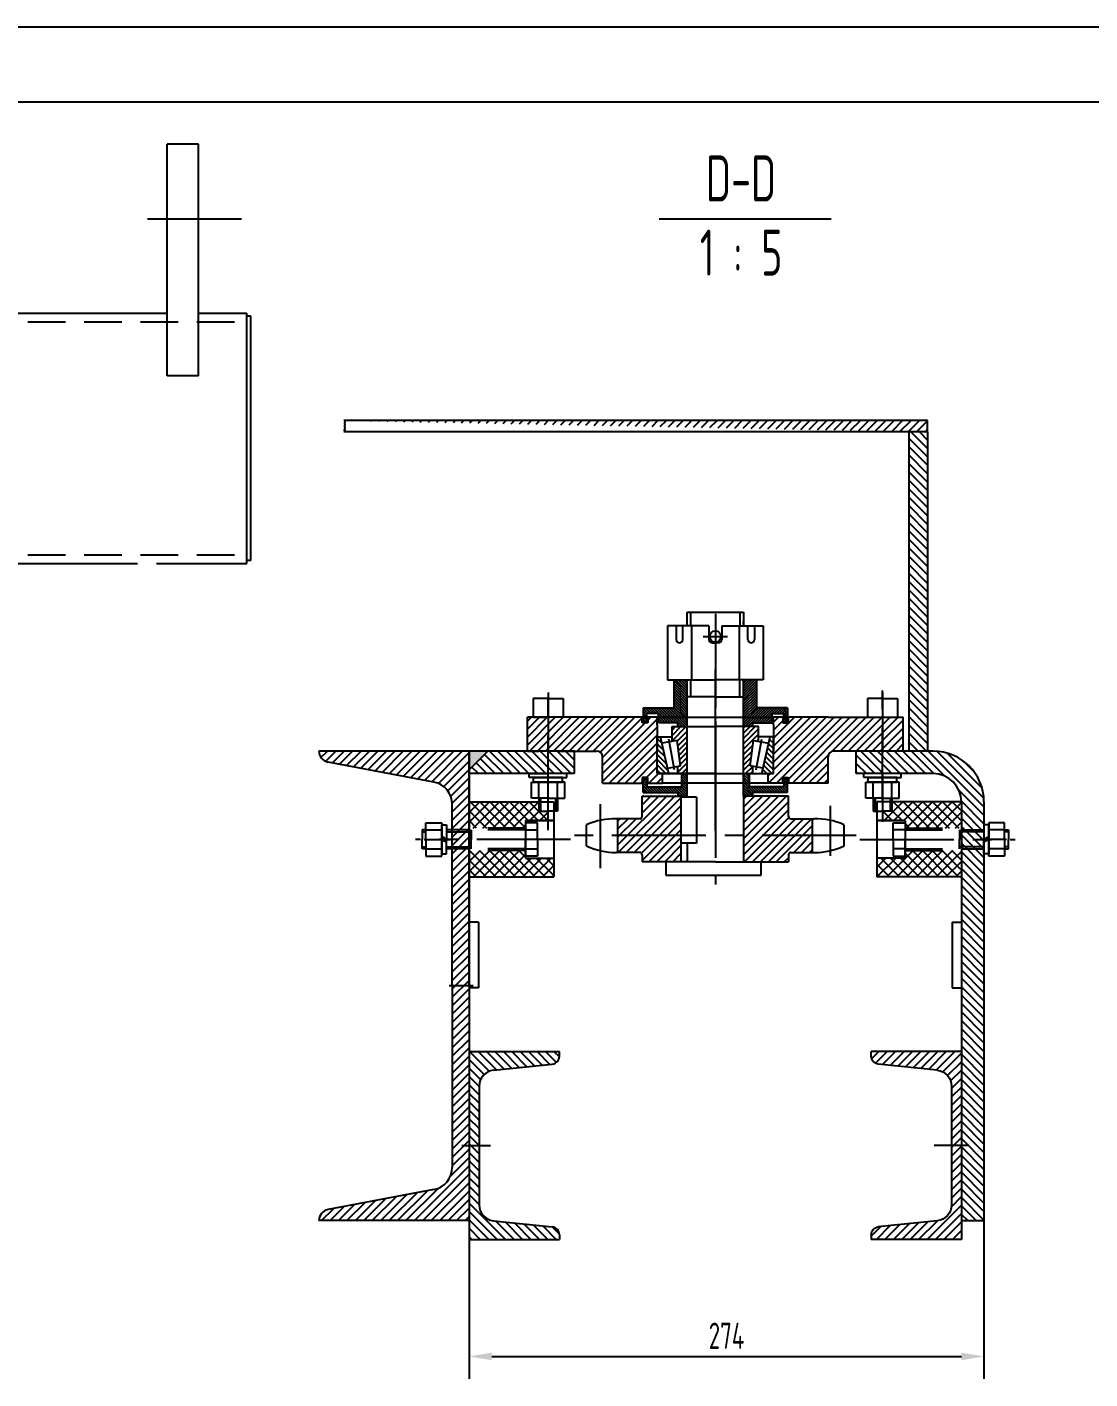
# Model space of a CAD drawing. Header units: millimetres. Extents: x 0 to 10092, y -1 to 7128.
# Drawn here: x 6697 to 8395, y 4969 to 7128 of the extents above; entities that cross this region are included whole.
import ezdxf
from ezdxf.enums import TextEntityAlignment as Align

# ---------------------------------------------------------------- set-up
doc = ezdxf.new("R2010")
doc.units = ezdxf.units.MM
doc.header["$LTSCALE"] = 120
for name, pattern in [('F', [0.75, 0.5, -0.25]), ('G', [2, 1.25, -0.25, 0.25, -0.25]), ('K', [2.5, 1.25, -0.25, 0.25, -0.25, 0.25, -0.25])]:
    doc.linetypes.add(name, pattern=pattern)
for name, color, linetype in [('01', 7, 'Continuous'), ('02', 1, 'Continuous'), ('04', 2, 'F'), ('05', 4, 'G'), ('07', 6, 'K'), ('08', 1, 'Continuous'), ('10', 1, 'Continuous'), ('11', 3, 'Continuous'), ('L1GEA', 7, 'Continuous')]:
    doc.layers.add(name, color=color, linetype=linetype)
doc.styles.get("Standard").update_dxf_attribs({"font": 'isocp', "width": 0.707, "bigfont": 'intecad.shx'})
doc.dimstyles.new('INTE', dxfattribs={"dimscale": 12, "dimtxt": 3.5, "dimasz": 3, "dimexe": 3, "dimexo": 0, "dimgap": 1, "dimtad": 1, "dimdec": 3, "dimdsep": 46, "dimtxsty": 'Standard', "dimcen": 0, "dimclrd": 1, "dimclre": 1, "dimclrt": 3, "dimaunit": 1, "dimadec": 0, "dimazin": 0, "dimtfac": 1, "dimtdec": 3, "dimtmove": 0, "dimatfit": 0, "dimfxl": 3, "dimarcsym": 0})
pattern_1 = [(135, (-5887.811, 2524.612), (-6.735192, -6.735192), [])]
pattern_2 = [(45, (-5887.811, 2524.612), (-6.735192, 6.735192), [])]
pattern_3 = [(135, (-15077.8243, -8905.8607), (-2.12132034, -2.12132034), [])]

# ---------------------------------------------------------------- blocks, each defined once
blk = doc.blocks.new('槽钢')
at = {"layer": '01', "color": 7, "linetype": 'Continuous'}
for p, q in [((0, 50), (0, -50)), ((0, 50), (48, 50)), ((0, 50), (48, 50)), ((48, 47.52), (48, 50)), ((5.3, 31.61), (5.3, -31.61)), ((0, -50), (48, -50)), ((48, -47.52), (48, -50))]:
    blk.add_line(p, q, dxfattribs=at)
at = {"layer": '01'}
for p, q in [((12.92, 40.06), (44.24, 43.34)), ((12.92, -40.06), (44.24, -43.34))]:
    blk.add_line(p, q, dxfattribs=at)
for centre, radius, start, end in [((43.8, 47.52), 4.2, 275.97618, 0), ((13.8, 31.61), 8.5, 95.97618, 180), ((13.8, -31.61), 8.5, 180, 264.02382), ((43.8, -47.52), 4.2, 0, 84.02382)]:
    blk.add_arc(centre, radius, start, end, dxfattribs=at)
at = {"layer": '05', "color": 4, "linetype": 'G'}
blk.add_line((-3.96, 0), (11.36, 0), dxfattribs=at)
blk = doc.blocks.new('*U90')
at = {"layer": '01'}
for p, q in [((0, 125), (80, 125)), ((0, 0), (0, 125)), ((18.77, 108.45), (75.11, 119.1)), ((9, 0), (9, 96.66)), ((0, 0), (0, -125)), ((9, 0), (9, -96.66)), ((18.77, -108.45), (75.11, -119.1)), ((0, -125), (80, -125))]:
    blk.add_line(p, q, dxfattribs=at)
for centre, radius, start, end in [((74, 125), 6, 280.70564, 0), ((21, 96.66), 12, 100.70564, 180), ((21, -96.66), 12, 180, 259.29436), ((74, -125), 6, 360, 79.29436)]:
    blk.add_arc(centre, radius, start, end, dxfattribs=at)
at = {"layer": '05'}
blk.add_line((-2.07, 0), (10.62, 0), dxfattribs=at)
blk = doc.blocks.new('*U91')
at = {"layer": '01'}
for p, q in [((-8.4, 0), (-8.4, 8.89)), ((-8.4, 8.89), (0, 8.89)), ((0, 8.89), (0, 0)), ((-8.4, 5), (0, 5)), ((0, -8.89), (0, 0)), ((-8.4, 0), (-8.4, -8.89)), ((-8.4, -5), (0, -5)), ((-8.4, -8.89), (0, -8.89))]:
    blk.add_line(p, q, dxfattribs=at)
at = {"layer": '05'}
blk.add_line((-9.45, 0), (1.05, 0), dxfattribs=at)
blk = doc.blocks.new('*D92')
at = {"layer": '08', "color": 1, "lineweight": -2}
for p, q in [((8225.4, 5221.5), (8225.4, 4968.6)), ((7403.4, 5191.5), (7403.4, 4968.6)), ((7439.4, 5004.6), (8189.4, 5004.6))]:
    blk.add_line(p, q, dxfattribs=at)
at = {"layer": '08', "color": 1}
for points in [[(7439.4, 5010.6), (7439.4, 4998.6), (7403.4, 5004.6)], [(8189.4, 5010.6), (8189.4, 4998.6), (8225.4, 5004.6)]]:
    blk.add_solid(points, dxfattribs=at)
at = {"layer": 'Defpoints', "color": 0}
for p in [(8225.4, 5221.5), (7403.4, 5191.5), (8225.4, 5004.6)]:
    blk.add_point(p, dxfattribs=at)
at = {"layer": '08', "color": 3, "insert": (7814.4, 5037.6), "char_height": 42, "attachment_point": 5}
blk.add_mtext('274', dxfattribs=at)
blk = doc.blocks.new('*U93')
at = {"layer": '10'}
h = blk.add_hatch(dxfattribs=at)
h.set_pattern_fill('_USER', color=256, scale=2, angle=45, style=0, pattern_type=0)
h.set_pattern_definition([(45, (0, 0), (-1.41421, 1.41421), [])])
h.paths.add_polyline_path([(-5.5, 29.2), (-5.5, 31), (-25, 31), (-25, 24.76)])
h.paths.add_polyline_path([(-5.5, -31), (-5.5, -29.2), (-25, -24.76), (-25, -31)])
h = blk.add_hatch(dxfattribs=at)
h.set_pattern_fill('_USER', color=256, scale=2, angle=135, style=0, pattern_type=0)
h.set_pattern_definition([(135, (0, 0), (-1.41421, -1.41421), [])])
h.paths.add_polyline_path([(0, 15), (0, 23), (-7.85, 23), (-7.38, 20.38), (-20.91, 18.56), (-21.15, 19.88), (-25, 19.88), (-25, 15)])
h.paths.add_polyline_path([(-25, -15), (-25, -19.88), (-21.15, -19.88), (-20.91, -18.56), (-7.38, -20.38), (-7.85, -23), (0, -23), (0, -15)])
at = {"layer": '01'}
for p, q in [((-25, 0), (-25, 31)), ((-25, 31), (-5.5, 31)), ((-25, 24.76), (-5.5, 29.2)), ((-5.5, 31), (-5.5, 23)), ((-22.15, 25.41), (-20.91, 18.56)), ((-7.38, 20.38), (-8.84, 28.44)), ((-7.85, 23), (0, 23)), ((0, 23), (0, 0)), ((-25, 0), (-25, 19.88)), ((-25, 19.88), (-21.15, 19.88)), ((-25, 15), (0, 15)), ((-20.91, 18.56), (-7.38, 20.38)), ((-25, 0), (-25, -19.88)), ((-25, 0), (-25, -31)), ((0, -23), (0, 0)), ((-25, -15), (0, -15)), ((-25, -19.88), (-21.15, -19.88)), ((-22.15, -25.41), (-20.91, -18.56)), ((-20.91, -18.56), (-7.38, -20.38)), ((-7.38, -20.38), (-8.84, -28.44)), ((-25, -24.76), (-5.5, -29.2)), ((-7.85, -23), (0, -23)), ((-5.5, -31), (-5.5, -23)), ((-25, -31), (-5.5, -31))]:
    blk.add_line(p, q, dxfattribs=at)
at = {"layer": '05'}
for p, q in [((-23, 21.72), (-6.63, 24.68)), ((3, 0), (-28, 0)), ((-23, -21.72), (-6.63, -24.68))]:
    blk.add_line(p, q, dxfattribs=at)
blk = doc.blocks.new('*U94')
at = {"layer": '01'}
for p, q in [((-28.6, 25.43), (0, 25.43)), ((-28.6, 3.5), (-28.6, 25.43)), ((0, 25.43), (0, 0)), ((-28.6, 20.82), (-21.35, 20.82)), ((-21.35, 17.32), (-28.6, 17.32)), ((-19.6, 19.07), (-19.6, 19.07)), ((-28.6, 12.71), (0, 12.71)), ((-28.6, 3.5), (-21.35, 3.5)), ((-19.6, 1.75), (-19.6, 0)), ((-19.6, -1.75), (-19.6, 0)), ((0, -25.43), (0, 0)), ((-28.6, -3.5), (-28.6, -25.43)), ((-28.6, -3.5), (-21.35, -3.5)), ((-28.6, -12.71), (0, -12.71)), ((-21.35, -17.32), (-28.6, -17.32)), ((-28.6, -20.82), (-21.35, -20.82)), ((-19.6, -19.07), (-19.6, -19.07)), ((-28.6, -25.43), (0, -25.43))]:
    blk.add_line(p, q, dxfattribs=at)
for centre, start, end in [((-21.35, 19.07), 0, 90), ((-21.35, 19.07), 270, 0), ((-21.35, 1.75), 0.09411, 90), ((-21.35, -1.75), 270.00012, 359.90589), ((-21.35, -19.07), 0, 90), ((-21.35, -19.07), 270, 0)]:
    blk.add_arc(centre, 1.75, start, end, dxfattribs=at)
at = {"layer": '05'}
blk.add_line((-31.77, 0), (4.43, 0), dxfattribs=at)
blk = doc.blocks.new('A$C196742B9')
at = {"layer": '10'}
h = blk.add_hatch(dxfattribs=at)
h.set_pattern_fill('_USER', color=256, scale=3, angle=135, style=0, pattern_type=0)
h.set_pattern_definition(pattern_3)
h.paths.add_polyline_path([(180.2, 327.3), (159.2, 327.3), (159.2, 282.3), (109.7, 282.3), (109.7, 267.3), (115.7, 267.3), (115.7, 273.3), (134.2, 273.3), (134.2, 267.3), (180.2, 267.3)])
h.paths.add_polyline_path([(180.2, 267.3), (134.2, 267.3), (134.2, 258.3), (165.2, 258.3), (165.2, 252.3), (180.2, 252.3)])
h.paths.add_polyline_path([(115.7, 267.3), (109.7, 267.3), (109.7, 259.8), (115.7, 259.8)])
h = blk.add_hatch(dxfattribs=at)
h.set_pattern_fill('_USER', color=256, scale=3, angle=135, style=0, pattern_type=0)
h.set_pattern_definition([(45, (15528.145, -8905.8607), (2.12132034, -2.12132034), [])])
h.paths.add_polyline_path([(270.2, 327.3), (291.2, 327.3), (291.2, 282.3), (340.7, 282.3), (340.7, 267.3), (334.7, 267.3), (334.7, 273.3), (316.2, 273.3), (316.2, 267.3), (270.2, 267.3)])
h.paths.add_polyline_path([(270.2, 267.3), (316.2, 267.3), (316.2, 258.3), (285.2, 258.3), (285.2, 252.3), (270.2, 252.3)])
h.paths.add_polyline_path([(334.7, 267.3), (340.7, 267.3), (340.7, 259.8), (334.7, 259.8)])
h = blk.add_hatch(dxfattribs=at)
h.set_pattern_fill('_USER', color=256, scale=3, angle=135, style=0, pattern_type=0)
h.set_pattern_definition(pattern_3)
h.paths.add_polyline_path([(180.2, 162.3), (171.2, 162.3), (171.2, 156.3), (115.7, 156.3), (115.7, 162.3), (109.7, 162.3), (109.7, 147.3), (165.5, 147.3), (165.5, 141.3), (172.7, 141.3), (180.2, 141.3)])
h.paths.add_polyline_path([(180.2, 177.3), (171.2, 177.3), (171.2, 162.3), (180.2, 162.3)])
h.paths.add_polyline_path([(279.2, 177.3), (270.2, 177.3), (270.2, 162.3), (279.2, 162.3)])
h.paths.add_polyline_path([(340.7, 162.3), (334.7, 162.3), (334.7, 156.3), (279.2, 156.3), (279.2, 162.3), (270.2, 162.3), (270.2, 141.3), (277.7, 141.3), (284.8, 141.3), (284.8, 147.3), (340.7, 147.3)])
h = blk.add_hatch(dxfattribs=at)
h.set_pattern_fill('_USER', color=256, scale=3, angle=135, style=0, pattern_type=0)
h.set_pattern_definition(pattern_3)
h.paths.add_polyline_path([(115.7, 169.8), (109.7, 169.8), (109.7, 162.3), (115.7, 162.3)])
h = blk.add_hatch(dxfattribs=at)
h.set_pattern_fill('_USER', color=256, scale=3, angle=135, style=0, pattern_type=0)
h.set_pattern_definition(pattern_3)
h.paths.add_polyline_path([(340.7, 169.8), (334.7, 169.8), (334.7, 162.3), (340.7, 162.3)])
h = blk.add_hatch(dxfattribs=at)
h.set_pattern_fill('_USER', color=256, scale=9, angle=45, style=0, pattern_type=0)
h.set_pattern_definition([(45, (-15077.824, -8903.971), (-6.363961, 6.363961), [])])
h.paths.add_polyline_path([(342, 143.1), (277.7, 143.1), (270.2, 143.1), (270.2, 78.2), (380.6, 78.2), (380.6, 105.2), (345.9, 105.2, -0.414214), (342, 109)])
h.paths.add_polyline_path([(380.6, 78.2), (270.2, 78.2), (270.2, 36.3), (342, 36.3), (342, 47.5, -0.414214), (345.9, 51.3), (380.6, 51.3)])
h.paths.add_polyline_path([(170.3, 143.1), (108.3, 143.1), (108.3, 109, -0.414214), (104.5, 105.2), (69.7, 105.2), (69.7, 78.2), (170.3, 78.2)])
h.paths.add_polyline_path([(170.3, 78.2), (69.7, 78.2), (69.7, 51.3), (104.5, 51.3, -0.414214), (108.3, 47.5), (108.3, 36.3), (170.3, 36.3)])
for p, q in [((180.2, 413.1), (180.2, 420.2)), ((270.2, 413.1), (270.2, 420.2)), ((180.2, 141.3), (180.2, 327.3)), ((270.2, 141.3), (270.2, 327.3)), ((69.7, 51.3), (69.7, 105.2)), ((380.6, 51.3), (380.6, 105.2))]:
    blk.add_line(p, q)
for centre, radius, start, end in [((65.6, -9.4), 114.6, 89.1366, 113.6054), ((384.8, -9.1), 114.3, 66.3599, 90.8982), ((67.3, 165.6), 114.3, 245.3844, 270.0079), ((383.1, 165.6), 114.3, 269.9921, 294.6156)]:
    blk.add_arc(centre, radius, start, end)
at = {"layer": '01'}
for p, q in [((180.2, 413.1), (180.2, 435.2)), ((180.2, 435.2), (270.2, 435.2)), ((270.2, 435.2), (270.2, 413.1)), ((180.2, 413.1), (180.2, 420.2)), ((270.2, 420.2), (270.2, 413.1)), ((159.2, 282.3), (159.2, 327.3)), ((291.2, 282.3), (291.2, 327.3)), ((291.2, 282.3), (291.2, 327.3)), ((225.2, 299.7), (180.2, 299.7)), ((225.2, 299.7), (270.2, 299.7)), ((134.2, 258.3), (134.2, 273.3)), ((134.2, 258.3), (134.2, 270.3)), ((316.2, 258.3), (316.2, 273.3)), ((316.2, 258.3), (316.2, 273.3)), ((316.2, 258.3), (316.2, 270.3)), ((316.2, 258.3), (316.2, 270.3)), ((165.2, 258.3), (134.2, 258.3)), ((165.2, 258.3), (134.2, 258.3)), ((165.2, 252.3), (165.2, 258.3)), ((285.2, 252.3), (285.2, 258.3)), ((285.2, 258.3), (316.2, 258.3)), ((285.2, 258.3), (316.2, 258.3)), ((171.2, 177.3), (171.2, 156.3)), ((279.2, 177.3), (279.2, 156.3)), ((108.3, 109), (108.3, 141.3)), ((108.3, 141.3), (172.7, 141.3)), ((165.5, 147.3), (165.5, 141.3)), ((170.3, 141.3), (170.3, 36.2)), ((195.2, 139.4), (170.3, 139.4)), ((172.7, 141.3), (180.2, 141.3)), ((172.7, 141.3), (180.2, 141.3)), ((180.2, 141.3), (180.2, 139.4)), ((180.2, 141.3), (180.2, 139.4)), ((195.2, 139.4), (195.2, 66.3)), ((277.7, 141.3), (270.2, 141.3)), ((270.2, 141.3), (270.2, 36.2)), ((342, 141.3), (277.7, 141.3)), ((284.8, 147.3), (284.8, 141.3)), ((284.8, 147.3), (284.8, 141.3)), ((342, 109), (342, 141.3)), ((342, 109), (342, 141.3)), ((104.5, 105.2), (67.3, 105.2)), ((345.9, 105.2), (383, 105.2)), ((195.2, 66.3), (170.3, 66.3)), ((180.2, 66.3), (180.2, 36.2)), ((180.2, 66.3), (180.2, 36.2)), ((104.5, 51.3), (67.3, 51.3)), ((108.3, 47.5), (108.3, 36.2)), ((342, 47.5), (342, 36.2)), ((342, 47.5), (342, 36.2)), ((345.9, 51.3), (383, 51.3)), ((225.2, 36.2), (108.3, 36.2)), ((146.2, 36.2), (146.2, 15.3)), ((225.2, 36.2), (342, 36.2)), ((298.3, 15.3), (298.3, 36.2)), ((146.2, 15.3), (298.3, 15.3))]:
    blk.add_line(p, q, dxfattribs=at)
at = {"layer": '01', "color": 7, "linetype": 'Continuous'}
for p, q in [((109.7, 282.3), (159.2, 282.3)), ((109.7, 282.3), (109.7, 259.8)), ((337.2, 282.3), (291.2, 282.3)), ((340.7, 282.3), (291.2, 282.3)), ((340.7, 282.3), (340.7, 259.8)), ((109.7, 259.8), (115.7, 259.8)), ((134.2, 273.3), (115.7, 273.3)), ((115.7, 259.8), (115.7, 273.3)), ((316.2, 273.3), (334.7, 273.3)), ((334.7, 259.8), (334.7, 273.3)), ((340.7, 259.8), (334.7, 259.8)), ((132.2, 252.3), (132.2, 219.3)), ((318.2, 252.3), (318.2, 219.3)), ((132.2, 177.3), (132.2, 219.3)), ((318.2, 177.3), (318.2, 219.3)), ((180.2, 177.3), (132.2, 177.3)), ((270.2, 177.3), (318.2, 177.3)), ((109.7, 147.3), (109.7, 169.8)), ((109.7, 169.8), (115.7, 169.8)), ((115.7, 169.8), (115.7, 156.3)), ((340.7, 169.8), (334.7, 169.8)), ((334.7, 169.8), (334.7, 156.3)), ((340.7, 147.3), (340.7, 169.8))]:
    blk.add_line(p, q, dxfattribs=at)
blk.add_circle((225.2, 396.3), 9, dxfattribs=at)
at = {"layer": '02', "color": 1, "linetype": 'Continuous'}
for p, q in [((186.2, 413.1), (186.2, 435.2)), ((264.2, 435.2), (264.2, 413.1)), ((186.2, 413.1), (186.2, 420.2)), ((264.2, 420.2), (264.2, 413.1)), ((186.2, 299.7), (186.2, 327.3)), ((264.2, 299.7), (264.2, 327.3))]:
    blk.add_line(p, q, dxfattribs=at)
at = {"layer": '05', "color": 4, "linetype": 'G'}
blk.add_line((225.2, 432.7), (225.2, 0), dxfattribs=at)
at = {"layer": '05'}
for p, q in [((205.6, 396.3), (244.7, 396.3)), ((41.2, 128.5), (41.2, 26.2)), ((409.2, 45.9), (409.2, 126)), ((450.1, 78.2), (0, 78.2))]:
    blk.add_line(p, q, dxfattribs=at)
at = {"layer": '07', "color": 6, "linetype": 'K'}
for p, q in [((108.2, 258.2), (108.2, 267.3)), ((117.2, 267.3), (117.2, 258.2)), ((333.2, 267.3), (333.2, 258.2)), ((342.2, 258.2), (342.2, 267.3)), ((117.2, 258.2), (108.2, 258.2)), ((333.2, 258.2), (342.2, 258.2)), ((117.2, 171.3), (108.2, 171.3)), ((108.2, 171.3), (108.2, 162.3)), ((117.2, 162.3), (117.2, 171.3)), ((333.2, 162.3), (333.2, 171.3)), ((333.2, 171.3), (342.2, 171.3)), ((342.2, 171.3), (342.2, 162.3))]:
    blk.add_line(p, q, dxfattribs=at)
at = {"layer": 'L1GEA'}
for p, q in [((115.7, 156.3), (171.2, 156.3)), ((334.7, 156.3), (279.2, 156.3)), ((109.7, 147.3), (165.5, 147.3)), ((340.7, 147.3), (284.8, 147.3)), ((19.7, 61.7), (19.7, 95.6)), ((430.7, 61.7), (430.7, 95.6))]:
    blk.add_line(p, q, dxfattribs=at)
for centre, start, end in [((104.5, 109), 270, 0), ((345.9, 109), 180, 270), ((104.5, 47.5), 0, 90), ((345.9, 47.5), 90, 180)]:
    blk.add_arc(centre, 3.81, start, end, dxfattribs=at)
at = {"layer": '01', "xscale": 3, "yscale": 3, "zscale": 3, "rotation": 90}
blk.add_blockref('*U93', (225.2, 252.3), dxfattribs=at)
at = {"layer": '05', "xscale": 3, "yscale": 3, "zscale": 3, "rotation": 270}
blk.add_blockref('*U94', (225.2, 327.3), dxfattribs=at)
blk = doc.blocks.new('*U176')
at = {"layer": '01'}
blk.add_lwpolyline([(831, 584), (25, 584)], dxfattribs=at)
at = {"layer": '02'}
blk.add_lwpolyline([(841, 594), (0, 594)], dxfattribs=at)

msp = doc.modelspace()

# ---------------------------------------------------------------- hatches: boundary and pattern name
at = {"layer": '02', "linetype": 'Continuous'}
h = msp.add_hatch(dxfattribs=at)
h.set_pattern_fill('_USER', color=1, scale=9, angle=45, style=0, pattern_type=0)
h.set_pattern_definition([(45, (-23791.35, -6291.234), (-6.363961, 6.363961), [])])
h.paths.add_polyline_path([(7529.437, 6025.4968), (7529.437, 5971.4968), (7571.437, 5971.4968), (7607.437, 5971.4968, -0.414213562), (7616.437, 5962.4968), (7616.437, 5920.4968), (7712.2075, 5920.4968), (7712.2075, 5935.492), (7706.437, 5935.492, -0.414213562), (7703.437, 5938.492), (7703.437, 5971.492), (7703.437, 6013.492), (7703.437, 6025.4968)])
h.paths.add_polyline_path([(7496.437, 5971.4968), (7514.437, 5971.4968), (7529.437, 5971.4968), (7529.437, 6025.4968), (7505.437, 6025.4968), (7496.437, 6025.4968)])
h.paths.add_polyline_path([(7889.437, 6025.4968), (7889.437, 6013.192), (7889.437, 5971.492), (7889.437, 5938.492, -0.414213562), (7886.437, 5935.492), (7880.6665, 5935.492), (7880.6665, 5920.4968), (7976.437, 5920.4968), (7976.437, 5962.4968, -0.414213562), (7985.437, 5971.4968), (8048.437, 5971.4968), (8063.437, 5971.4968), (8063.437, 6025.4968), (7976.437, 6025.4968)])
h.paths.add_polyline_path([(8063.6934, 5971.4968), (8096.437, 5971.4968), (8096.437, 6025.4968), (8063.5576, 6025.4968)])
at = {"layer": '10'}
h = msp.add_hatch(dxfattribs=at)
h.set_pattern_fill('ANSI31', color=256, scale=3, style=0)
h.set_pattern_definition([(45, (-8684.198, 12713.751), (-6.735192, 6.735192), [])])
edge = h.paths.add_edge_path()
edge.add_line((7204.4782, 6499.4968), (7204.7879, 6498.7039))
edge.add_line((7204.7879, 6498.7039), (7204.931, 6498.0055))
edge.add_line((7204.931, 6498.0055), (7204.9433, 6497.3907))
edge.add_line((7204.9433, 6497.3907), (7204.8607, 6496.8483))
edge.add_line((7204.8607, 6496.8483), (7204.719, 6496.3675))
edge.add_line((7204.719, 6496.3675), (7204.5541, 6495.9372))
edge.add_line((7204.5541, 6495.9372), (7204.4019, 6495.5464))
edge.add_line((7204.4019, 6495.5464), (7204.2982, 6495.1843))
edge.add_line((7204.2982, 6495.1843), (7204.2697, 6494.8411))
edge.add_line((7204.2697, 6494.8411), (7204.3066, 6494.5134))
edge.add_line((7204.3066, 6494.5134), (7204.3899, 6494.1988))
edge.add_line((7204.3899, 6494.1988), (7204.5007, 6493.8952))
edge.add_line((7204.5007, 6493.8952), (7204.6198, 6493.6004))
edge.add_line((7204.6198, 6493.6004), (7204.7285, 6493.3122))
edge.add_line((7204.7285, 6493.3122), (7204.8076, 6493.0284))
edge.add_line((7204.8076, 6493.0284), (7204.8382, 6492.7468))
edge.add_line((7204.8382, 6492.7468), (7204.8072, 6492.4655))
edge.add_line((7204.8072, 6492.4655), (7204.7257, 6492.1843))
edge.add_line((7204.7257, 6492.1843), (7204.6103, 6491.903))
edge.add_line((7204.6103, 6491.903), (7204.4782, 6491.6218))
edge.add_line((7204.4782, 6491.6218), (7204.346, 6491.3405))
edge.add_line((7204.346, 6491.3405), (7204.2307, 6491.0593))
edge.add_line((7204.2307, 6491.0593), (7204.1491, 6490.778))
edge.add_line((7204.1491, 6490.778), (7204.1182, 6490.4968))
edge.add_line((7204.1182, 6490.4968), (7204.1491, 6490.2155))
edge.add_line((7204.1491, 6490.2155), (7204.2307, 6489.9343))
edge.add_line((7204.2307, 6489.9343), (7204.346, 6489.653))
edge.add_line((7204.346, 6489.653), (7204.4782, 6489.3718))
edge.add_line((7204.4782, 6489.3718), (7204.6103, 6489.0905))
edge.add_line((7204.6103, 6489.0905), (7204.7257, 6488.8093))
edge.add_line((7204.7257, 6488.8093), (7204.8072, 6488.528))
edge.add_line((7204.8072, 6488.528), (7204.8382, 6488.2468))
edge.add_line((7204.8382, 6488.2468), (7204.8076, 6487.9651))
edge.add_line((7204.8076, 6487.9651), (7204.7285, 6487.6813))
edge.add_line((7204.7285, 6487.6813), (7204.6198, 6487.3931))
edge.add_line((7204.6198, 6487.3931), (7204.5007, 6487.0983))
edge.add_line((7204.5007, 6487.0983), (7204.3899, 6486.7947))
edge.add_line((7204.3899, 6486.7947), (7204.3066, 6486.4802))
edge.add_line((7204.3066, 6486.4802), (7204.2697, 6486.1524))
edge.add_line((7204.2697, 6486.1524), (7204.2982, 6485.8093))
edge.add_line((7204.2982, 6485.8093), (7204.4019, 6485.4471))
edge.add_line((7204.4019, 6485.4471), (7204.5541, 6485.0563))
edge.add_line((7204.5541, 6485.0563), (7204.719, 6484.626))
edge.add_line((7204.719, 6484.626), (7204.8607, 6484.1452))
edge.add_line((7204.8607, 6484.1452), (7204.9433, 6483.6028))
edge.add_line((7204.9433, 6483.6028), (7204.931, 6482.988))
edge.add_line((7204.931, 6482.988), (7204.7879, 6482.2896))
edge.add_line((7204.7879, 6482.2896), (7204.4782, 6481.4968))
edge.add_line((8135.437, 6481.4968), (8135.437, 6499.4968))
edge.add_line((8135.437, 6499.4968), (7203.1253, 6499.4968))
edge.add_line((8135.437, 6481.4968), (7203.1253, 6481.4968))
h = msp.add_hatch(dxfattribs=at)
h.set_pattern_fill('ANSI31', color=256, scale=3, angle=90, style=0)
h.set_pattern_definition([(135, (-8684.198, 12713.751), (-6.735192, -6.735192), [])])
h.paths.add_polyline_path([(8135.437, 6481.4968), (8105.437, 6481.4968), (8105.437, 5971.4968), (8135.437, 5971.4968)])
h = msp.add_hatch(dxfattribs=at)
h.set_pattern_fill('ANSI31', color=256, scale=3, style=0)
h.set_pattern_definition(pattern_2)
h.paths.add_polyline_path([(7403.437, 5971.4968), (7163.437, 5971.4968, 0.360487322), (7178.0933, 5953.8101), (7347.1245, 5921.8541, -0.360487322), (7376.437, 5886.4806), (7376.437, 5596.4968), (7403.437, 5596.4968)])
h.paths.add_polyline_path([(7403.437, 5596.4968), (7376.437, 5596.4968), (7376.437, 5306.5129, -0.360487322), (7347.1245, 5271.1395), (7178.0933, 5239.1835, 0.360485113), (7163.437, 5221.4969, 0.000001955), (7163.437, 5221.4968), (7403.437, 5221.4968)])
h = msp.add_hatch(dxfattribs=at)
h.set_pattern_fill('ANSI31', color=256, scale=3, angle=90, style=0)
h.set_pattern_definition(pattern_1)
h.paths.add_polyline_path([(7571.437, 5971.4968), (7433.437, 5971.4968), (7403.437, 5941.4968), (7403.437, 5935.4968), (7571.437, 5935.4968)])
h.paths.add_polyline_path([(8144.437, 5971.4968), (8021.437, 5971.4968), (8021.437, 5935.4968), (8144.437, 5935.4968, -0.414213562), (8189.437, 5890.4968), (8189.437, 5221.4968), (8225.437, 5221.4968), (8225.437, 5890.4968, 0.414213562)])
msp.add_hatch(color=256, dxfattribs=at).paths.add_polyline_path([(7403.437, 5941.4968), (7433.437, 5971.4968), (7403.437, 5971.4968)])
h = msp.add_hatch(dxfattribs=at)
h.set_pattern_fill('ANSI37', color=256, scale=3.5, style=0)
h.set_pattern_definition([(45, (-20804.588, -6383.187), (-7.857724, 7.857724), []), (135, (-20804.588, -6383.187), (-7.857724, -7.857724), [])])
h.paths.add_polyline_path([(8189.437, 5890.4968), (8078.437, 5890.4968), (8078.437, 5875.4968), (8063.9348, 5875.4968), (8063.9726, 5860.4968), (8099.437, 5860.4968), (8099.437, 5848.4968), (8189.437, 5848.4968)])
h.paths.add_polyline_path([(8189.437, 5812.4968), (8099.437, 5812.4968), (8099.437, 5800.4968), (8054.437, 5800.4968), (8054.437, 5770.4968), (8189.437, 5770.4968)])
h.paths.add_polyline_path([(7529.437, 5875.4968), (7514.437, 5875.4968), (7514.437, 5890.4968), (7403.437, 5890.4968), (7403.437, 5848.4968), (7493.437, 5848.4968), (7493.437, 5860.4968), (7529.437, 5860.4968)])
h.paths.add_polyline_path([(7538.437, 5800.4968), (7493.437, 5800.4968), (7493.437, 5812.4968), (7403.437, 5812.4968), (7403.437, 5770.4968), (7538.437, 5770.4968)])
h = msp.add_hatch(dxfattribs=at)
h.set_pattern_fill('ANSI31', color=256, scale=3, angle=90, style=0)
h.set_pattern_definition(pattern_1)
h.paths.add_polyline_path([(7547.437, 5484.0516), (7547.437, 5491.4968), (7403.437, 5491.4968), (7403.437, 5341.4968), (7419.337, 5341.4968), (7419.337, 5436.3219, -0.383983313), (7442.1821, 5461.6833), (7536.1489, 5471.5201, 0.383983313)])
h.paths.add_polyline_path([(7442.1821, 5221.3102, -0.383983313), (7419.337, 5246.6717), (7419.337, 5341.4968), (7403.437, 5341.4968), (7403.437, 5221.4968), (7403.437, 5191.4968), (7547.437, 5191.4968), (7547.437, 5198.9419, 0.383983313), (7536.1489, 5211.4734)])
h = msp.add_hatch(dxfattribs=at)
h.set_pattern_fill('ANSI31', color=256, scale=3, style=0)
h.set_pattern_definition(pattern_2)
h.paths.add_polyline_path([(8189.437, 5491.4968), (8045.437, 5491.4968), (8045.437, 5484.0516, 0.383983313), (8056.7252, 5471.5201), (8150.692, 5461.6833, -0.383983313), (8173.537, 5436.3219), (8173.537, 5341.4968), (8189.437, 5341.4968)])
h.paths.add_polyline_path([(8189.437, 5341.4968), (8173.537, 5341.4968), (8173.537, 5246.6717, -0.383983313), (8150.692, 5221.3102), (8056.7252, 5211.4734, 0.383983313), (8045.437, 5198.9419), (8045.437, 5191.4968), (8189.437, 5191.4968)])

# ---------------------------------------------------------------- linework, layer by layer
at = {"layer": '01'}
for p, q in [((6921.0242, 6570.9274), (6921.0242, 6940.9274)), ((6971.0242, 6940.9274), (6921.0242, 6940.9274)), ((6971.0242, 6570.9274), (6971.0242, 6940.9274)), ((7707.0056, 6821.7935), (7981.3765, 6821.7935)), ((6248.5242, 6670.9274), (6921.0242, 6670.9274)), ((6971.0242, 6670.9274), (7048.5242, 6670.9274)), ((7048.5242, 6270.9274), (7048.5242, 6670.9274)), ((7054.5242, 6665.9284), (7048.5242, 6665.9284)), ((7054.5242, 6275.9265), (7054.5242, 6665.9284)), ((6971.0242, 6570.9274), (6921.0242, 6570.9274)), ((8135.437, 6481.4968), (8135.437, 6499.4968)), ((6248.5242, 6270.9274), (6873.8319, 6270.9274)), ((6904.3329, 6270.9274), (7048.5242, 6270.9274)), ((7054.5242, 6275.9265), (7048.5242, 6275.9265)), ((7505.437, 6055.4968), (7505.437, 6025.4968)), ((7529.437, 6055.4968), (7505.437, 6055.4968)), ((7529.437, 6055.4968), (7553.437, 6055.4968)), ((7553.437, 6055.4968), (7553.437, 6025.4968)), ((8039.437, 6055.4968), (8039.437, 6025.4968)), ((8063.437, 6055.4968), (8039.437, 6055.4968)), ((8063.437, 6055.4968), (8087.437, 6055.4968)), ((8087.437, 6055.4968), (8087.437, 6025.4968)), ((7505.437, 6025.4968), (7529.437, 6025.4968)), ((7553.437, 6025.4968), (7529.437, 6025.4968)), ((7433.437, 5971.4968), (7403.437, 5941.4968)), ((7496.437, 5971.4968), (7514.437, 5971.4968)), ((7544.437, 5971.4968), (7607.437, 5971.4968)), ((7571.437, 5935.4968), (7571.437, 5971.4968)), ((8021.437, 5935.4968), (8021.437, 5971.4968)), ((8096.437, 5971.4968), (8078.437, 5971.4968)), ((7499.437, 5935.4968), (7529.437, 5935.4968)), ((7499.437, 5929.4968), (7499.437, 5935.4968)), ((7529.437, 5929.4968), (7499.437, 5929.4968)), ((7506.337, 5929.4968), (7529.437, 5929.4968)), ((7506.337, 5921.6968), (7506.337, 5929.4968)), ((7529.437, 5921.6968), (7506.337, 5921.6968)), ((7559.437, 5935.4968), (7529.437, 5935.4968)), ((7529.437, 5929.4968), (7559.437, 5929.4968)), ((7552.537, 5929.4968), (7529.437, 5929.4968)), ((7529.437, 5921.6968), (7552.537, 5921.6968)), ((7552.537, 5921.6968), (7552.537, 5929.4968)), ((7559.437, 5929.4968), (7559.437, 5935.4968)), ((7616.437, 5920.4968), (7679.437, 5920.5016)), ((7688.437, 5920.4968), (7712.2075, 5920.4968)), ((7976.437, 5920.4968), (7880.6665, 5920.4968)), ((8033.437, 5929.4968), (8033.437, 5935.4968)), ((8063.437, 5929.4968), (8033.437, 5929.4968)), ((8040.337, 5929.4968), (8063.437, 5929.4968)), ((8040.337, 5921.6968), (8040.337, 5929.4968)), ((8063.437, 5921.6968), (8040.337, 5921.6968)), ((8093.437, 5935.4968), (8063.437, 5935.4968)), ((8086.537, 5929.4968), (8063.437, 5929.4968)), ((8063.437, 5929.4968), (8093.437, 5929.4968)), ((8063.437, 5921.6968), (8086.537, 5921.6968)), ((8086.537, 5921.6968), (8086.537, 5929.4968)), ((8093.437, 5929.4968), (8093.437, 5935.4968)), ((7514.437, 5896.4968), (7514.437, 5875.4968)), ((7544.437, 5896.4968), (7544.437, 5875.4968)), ((8048.437, 5896.4968), (8048.437, 5875.4968)), ((8078.437, 5896.4968), (8078.437, 5875.4968)), ((7514.437, 5875.4968), (7529.437, 5875.4968)), ((7544.437, 5875.4968), (7529.437, 5875.4968)), ((8048.437, 5875.4968), (8063.437, 5875.4968)), ((8078.437, 5875.4968), (8063.437, 5875.4968)), ((7418.437, 5698.4968), (7403.437, 5698.4968)), ((8174.437, 5698.4968), (8189.437, 5698.4968)), ((7418.437, 5593.4968), (7403.437, 5593.4968)), ((8174.437, 5593.4968), (8189.437, 5593.4968))]:
    msp.add_line(p, q, dxfattribs=at)
at = {"layer": '01', "color": 7, "linetype": 'Continuous'}
for p, q in [((8135.437, 6499.4968), (7203.1253, 6499.4968)), ((8135.437, 6481.4968), (7203.1253, 6481.4968)), ((8105.437, 6481.4968), (8105.437, 5971.4968)), ((8135.437, 6481.4968), (8135.437, 5971.4968)), ((7703.437, 6025.4968), (7496.437, 6025.4968)), ((7496.437, 5971.4968), (7496.437, 6025.4968)), ((7679.437, 6016.4875), (7679.437, 6025.5016)), ((7688.437, 6025.5016), (7688.437, 6016.4875)), ((7703.437, 6013.192), (7703.437, 6025.4968)), ((7703.437, 6025.4968), (7889.437, 6025.4968)), ((7976.437, 6025.4968), (7889.437, 6025.4968)), ((7889.437, 6013.192), (7889.437, 6025.4968)), ((7904.437, 6025.5016), (7904.437, 6016.4875)), ((7913.437, 6016.4875), (7913.437, 6025.5016)), ((7976.437, 6025.4968), (8096.437, 6025.4968)), ((8096.437, 5971.4968), (8096.437, 6025.4968)), ((7688.437, 6016.4875), (7679.437, 6016.4875)), ((7703.437, 6013.492), (7703.437, 5971.492)), ((7889.437, 6013.492), (7889.437, 5971.492)), ((7904.437, 6016.4875), (7913.437, 6016.4875)), ((7571.437, 5971.4968), (7403.437, 5971.4968)), ((7403.437, 5971.4968), (7403.437, 5935.4968)), ((7403.437, 5971.4968), (7403.437, 5221.4968)), ((7616.437, 5920.4968), (7616.437, 5962.4968)), ((7703.437, 5938.492), (7703.437, 5971.492)), ((7889.437, 5938.492), (7889.437, 5971.492)), ((7976.437, 5920.4968), (7976.437, 5962.4968)), ((8048.437, 5971.4968), (7985.437, 5971.4968)), ((8144.437, 5971.4968), (8021.437, 5971.4968)), ((7571.437, 5935.4968), (7403.437, 5935.4968)), ((7688.437, 5929.5156), (7679.437, 5929.5156)), ((7679.437, 5929.5156), (7679.437, 5920.5016)), ((7688.437, 5920.5016), (7688.437, 5929.5156)), ((7706.437, 5935.492), (7712.2075, 5935.492)), ((7712.2075, 5920.4968), (7712.2075, 5935.492)), ((7712.2075, 5935.492), (7886.437, 5935.492)), ((7880.6665, 5920.4968), (7712.2075, 5920.4968)), ((7880.6665, 5920.4968), (7880.6665, 5935.492)), ((7904.437, 5920.5016), (7904.437, 5929.5156)), ((7904.437, 5929.5156), (7913.437, 5929.5156)), ((7913.437, 5929.5156), (7913.437, 5920.5016)), ((8144.437, 5935.4968), (8021.437, 5935.4968)), ((7403.437, 5890.4968), (7538.437, 5890.4968)), ((7538.437, 5890.4968), (7538.437, 5770.4968)), ((8054.437, 5890.4968), (8054.437, 5770.4968)), ((8189.437, 5890.4968), (8054.437, 5890.4968)), ((8189.437, 5890.4968), (8189.437, 5221.4968)), ((8225.437, 5890.4968), (8225.437, 5221.4968)), ((7334.437, 5830.4968), (7334.437, 5857.1518)), ((7334.437, 5857.1518), (7359.637, 5857.1518)), ((7359.637, 5857.1518), (7359.637, 5830.4968)), ((7359.637, 5853.5968), (7367.437, 5853.5968)), ((7359.637, 5830.4968), (7359.637, 5853.5968)), ((7367.437, 5853.5968), (7367.437, 5830.4968)), ((8225.437, 5853.5968), (8225.437, 5830.4968)), ((8233.237, 5853.5968), (8225.437, 5853.5968)), ((8233.237, 5857.1518), (8233.237, 5830.4968)), ((8258.437, 5857.1518), (8233.237, 5857.1518)), ((8233.237, 5830.4968), (8233.237, 5853.5968)), ((8258.437, 5830.4968), (8258.437, 5857.1518)), ((7334.437, 5845.4968), (7328.437, 5845.4968)), ((7328.437, 5845.4968), (7328.437, 5830.4968)), ((7328.437, 5815.4968), (7328.437, 5830.4968)), ((7331.282, 5830.4968), (7362.7921, 5830.4968)), ((7334.437, 5845.4968), (7359.637, 5845.4968)), ((7334.437, 5830.4968), (7334.437, 5803.8418)), ((7353.347, 5830.4968), (7373.7241, 5830.4968)), ((7367.437, 5830.4968), (7359.637, 5835.0001)), ((7359.637, 5803.8418), (7359.637, 5830.4968)), ((7359.637, 5830.4968), (7367.437, 5825.9934)), ((7359.637, 5830.4968), (7359.637, 5807.3968)), ((7367.437, 5807.3968), (7367.437, 5830.4968)), ((8239.5271, 5830.4968), (8219.15, 5830.4968)), ((8225.437, 5830.4968), (8233.237, 5835.0001)), ((8225.437, 5807.3968), (8225.437, 5830.4968)), ((8233.237, 5830.4968), (8225.437, 5825.9934)), ((8261.5921, 5830.4968), (8230.082, 5830.4968)), ((8258.437, 5845.4968), (8233.237, 5845.4968)), ((8233.237, 5803.8418), (8233.237, 5830.4968)), ((8233.237, 5830.4968), (8233.237, 5807.3968)), ((8258.437, 5845.4968), (8264.437, 5845.4968)), ((8258.437, 5830.4968), (8258.437, 5803.8418)), ((8264.437, 5845.4968), (8264.437, 5830.4968)), ((8264.437, 5815.4968), (8264.437, 5830.4968)), ((7334.437, 5815.4968), (7328.437, 5815.4968)), ((7334.437, 5815.4968), (7359.637, 5815.4968)), ((8258.437, 5815.4968), (8233.237, 5815.4968)), ((8258.437, 5815.4968), (8264.437, 5815.4968)), ((7334.437, 5803.8418), (7359.637, 5803.8418)), ((7359.637, 5807.3968), (7367.437, 5807.3968)), ((8233.237, 5807.3968), (8225.437, 5807.3968)), ((8258.437, 5803.8418), (8233.237, 5803.8418)), ((7403.437, 5770.4968), (7538.437, 5770.4968)), ((8189.437, 5770.4968), (8054.437, 5770.4968)), ((7418.437, 5698.4968), (7418.437, 5593.4968)), ((8174.437, 5698.4968), (8174.437, 5593.4968)), ((8189.437, 5221.4968), (8225.437, 5221.4968))]:
    msp.add_line(p, q, dxfattribs=at)
at = {"layer": '01'}
msp.add_arc((7607.437, 5962.4968), 9, 0, 90, dxfattribs=at)
at = {"layer": '01', "color": 7, "linetype": 'Continuous'}
for centre, radius, start, end in [((7985.437, 5962.4968), 9, 90, 180), ((8144.437, 5890.4968), 81, 0, 90), ((7706.437, 5938.492), 3, 180, 270), ((7886.437, 5938.492), 3, 270, 0), ((8144.437, 5890.4968), 45, 0, 90)]:
    msp.add_arc(centre, radius, start, end, dxfattribs=at)
at = {"layer": '02'}
for p, q in [((7517.437, 5896.4968), (7517.437, 5875.4968)), ((7541.437, 5896.4968), (7541.437, 5875.4968)), ((8051.437, 5896.4968), (8051.437, 5875.4968)), ((8075.437, 5896.4968), (8075.437, 5875.4968))]:
    msp.add_line(p, q, dxfattribs=at)
msp.add_lwpolyline([(7204.4782, 6499.4968), (7204.7879, 6498.7039), (7204.931, 6498.0055), (7204.9433, 6497.3907), (7204.8607, 6496.8483), (7204.719, 6496.3675), (7204.5541, 6495.9372), (7204.4019, 6495.5464), (7204.2982, 6495.1843), (7204.2697, 6494.8411), (7204.3066, 6494.5134), (7204.3899, 6494.1988), (7204.5007, 6493.8952), (7204.6198, 6493.6004), (7204.7285, 6493.3122), (7204.8076, 6493.0284), (7204.8382, 6492.7468), (7204.8072, 6492.4655), (7204.7257, 6492.1843), (7204.6103, 6491.903), (7204.4782, 6491.6218), (7204.346, 6491.3405), (7204.2307, 6491.0593), (7204.1491, 6490.778), (7204.1182, 6490.4968), (7204.1491, 6490.2155), (7204.2307, 6489.9343), (7204.346, 6489.653), (7204.4782, 6489.3718), (7204.6103, 6489.0905), (7204.7257, 6488.8093), (7204.8072, 6488.528), (7204.8382, 6488.2468), (7204.8076, 6487.9651), (7204.7285, 6487.6813), (7204.6198, 6487.3931), (7204.5007, 6487.0983), (7204.3899, 6486.7947), (7204.3066, 6486.4802), (7204.2697, 6486.1524), (7204.2982, 6485.8093), (7204.4019, 6485.4471), (7204.5541, 6485.0563), (7204.719, 6484.626), (7204.8607, 6484.1452), (7204.9433, 6483.6028), (7204.931, 6482.988), (7204.7879, 6482.2896), (7204.4782, 6481.4968)], dxfattribs=at)
at = {"layer": '04', "color": 2, "linetype": 'F'}
for p, q in [((6248.5242, 6656.9274), (7048.5242, 6656.9274)), ((6248.5242, 6284.9274), (7048.5242, 6284.9274)), ((7493.437, 5860.4968), (7538.437, 5860.4968)), ((7538.437, 5860.4968), (7493.437, 5860.4968)), ((7493.437, 5860.4968), (7493.437, 5800.4968)), ((7493.437, 5857.1518), (7493.437, 5830.4968)), ((7512.637, 5857.1518), (7493.437, 5857.1518)), ((7512.637, 5830.4968), (7512.637, 5857.1518)), ((8099.437, 5860.4968), (8054.437, 5860.4968)), ((8054.437, 5860.4968), (8099.437, 5860.4968)), ((8080.237, 5857.1518), (8099.437, 5857.1518)), ((8080.237, 5830.4968), (8080.237, 5857.1518)), ((8099.437, 5860.4968), (8099.437, 5800.4968)), ((8099.437, 5857.1518), (8099.437, 5830.4968)), ((7328.437, 5842.4968), (7334.437, 5842.4968)), ((7493.437, 5845.4968), (7367.437, 5845.4968)), ((7367.437, 5842.4968), (7406.437, 5842.4968)), ((7493.437, 5848.4968), (7403.437, 5848.4968)), ((7406.437, 5845.4968), (7406.437, 5830.4968)), ((7406.437, 5815.4968), (7406.437, 5830.4968)), ((7493.437, 5845.4968), (7512.637, 5845.4968)), ((7493.437, 5803.8418), (7493.437, 5830.4968)), ((7512.637, 5830.4968), (7512.637, 5803.8418)), ((8099.437, 5845.4968), (8080.237, 5845.4968)), ((8080.237, 5830.4968), (8080.237, 5803.8418)), ((8099.437, 5848.4968), (8189.437, 5848.4968)), ((8099.437, 5845.4968), (8225.437, 5845.4968)), ((8099.437, 5803.8418), (8099.437, 5830.4968)), ((8186.437, 5845.4968), (8186.437, 5830.4968)), ((8225.437, 5842.4968), (8186.437, 5842.4968)), ((8186.437, 5815.4968), (8186.437, 5830.4968)), ((8264.437, 5842.4968), (8258.437, 5842.4968)), ((7328.437, 5818.4968), (7334.437, 5818.4968)), ((7367.437, 5818.4968), (7406.437, 5818.4968)), ((7493.437, 5815.4968), (7367.437, 5815.4968)), ((7493.437, 5812.4968), (7403.437, 5812.4968)), ((7493.437, 5815.4968), (7512.637, 5815.4968)), ((8099.437, 5815.4968), (8080.237, 5815.4968)), ((8099.437, 5815.4968), (8225.437, 5815.4968)), ((8099.437, 5812.4968), (8189.437, 5812.4968)), ((8225.437, 5818.4968), (8186.437, 5818.4968)), ((8264.437, 5818.4968), (8258.437, 5818.4968)), ((7512.637, 5803.8418), (7493.437, 5803.8418)), ((7493.437, 5800.4968), (7538.437, 5800.4968)), ((8099.437, 5800.4968), (8054.437, 5800.4968)), ((8080.237, 5803.8418), (8099.437, 5803.8418))]:
    msp.add_line(p, q, dxfattribs=at)
at = {"layer": '05', "color": 4, "linetype": 'G'}
for p, q in [((7039.9271, 6820.9274), (6864.1611, 6820.9274)), ((7796.437, 6101.3291), (7796.437, 5943.7272)), ((7796.437, 6025.4968), (7796.437, 5920.5016)), ((7796.437, 5971.492), (7796.437, 5844.4961)), ((7565.4522, 5830.4968), (7317.7904, 5830.4968)), ((8027.4219, 5830.4968), (8275.0837, 5830.4968)), ((8192.0622, 5341.4968), (8146.1051, 5341.4968))]:
    msp.add_line(p, q, dxfattribs=at)
at = {"layer": '05'}
for p, q in [((7529.437, 5845.1936), (7529.437, 6073.4412)), ((8063.9777, 5858.443), (8063.437, 6073.4412)), ((7529.437, 6064.9541), (7529.437, 5968.6701)), ((8063.437, 6064.9541), (8063.437, 5968.6701)), ((7529.437, 5923.3403), (7529.437, 5940.9315)), ((8063.437, 5923.3403), (8063.437, 5940.9315)), ((7529.437, 5915.4067), (7529.437, 5935.7838)), ((8063.437, 5915.4067), (8063.437, 5935.7838))]:
    msp.add_line(p, q, dxfattribs=at)

# ---------------------------------------------------------------- block references
at = {"layer": '01'}
msp.add_blockref('A$C196742B9', (7571.2767, 5758.2445), dxfattribs=at)
at = {"layer": '01', "xscale": 3, "yscale": 3, "zscale": 3, "rotation": 180}
msp.add_blockref('*U90', (7403.437, 5596.4968), dxfattribs=at)
at = {"layer": '01', "yscale": 3, "zscale": 3}
for p, xscale in [((7403.437, 5341.4968), 3), ((8189.437, 5341.4968), -3)]:
    msp.add_blockref('槽钢', p, dxfattribs=dict(at, xscale=xscale))
at = {"layer": '05', "xscale": 12, "yscale": 12, "zscale": 12}
msp.add_blockref('*U176', (0, 0), dxfattribs=at)
at = {"layer": '05', "yscale": 3, "zscale": 3}
for p, xscale, rotation in [((7529.437, 5921.6968), -3, 270), ((8063.437, 5921.6968), 3, 90)]:
    msp.add_blockref('*U91', p, dxfattribs=dict(at, xscale=xscale, rotation=rotation))

# ---------------------------------------------------------------- texts
at = {"layer": '11', "width": 0.707}
for s, p in [('D-D', (7781.4093, 6827.3982)), ('1 : 5', (7771.677, 6708.8802))]:
    msp.add_text(s, height=73.5, dxfattribs=at).set_placement(p, align=Align.BOTTOM_LEFT)

# ---------------------------------------------------------------- dimensions: what is measured, and where the dimension line sits
at = {"layer": '08'}
dim = msp.add_linear_dim(base=(8225.437, 5004.6106), p1=(7403.437, 5191.4968), p2=(8225.437, 5221.4968), text='274', dimstyle='INTE', override={"dimgap": 1, "dimdec": 2, "dimzin": 8, "dimpost": '<>', "dimtol": 0, "dimlim": 0, "dimtp": 0, "dimtm": 0, "dimtfac": 0.7}, dxfattribs=at)
dim.commit()
dim.dimension.update_dxf_attribs({"geometry": '*D92', "text_midpoint": (7814.437, 5037.6148)})

doc.saveas('drawing.dxf')
